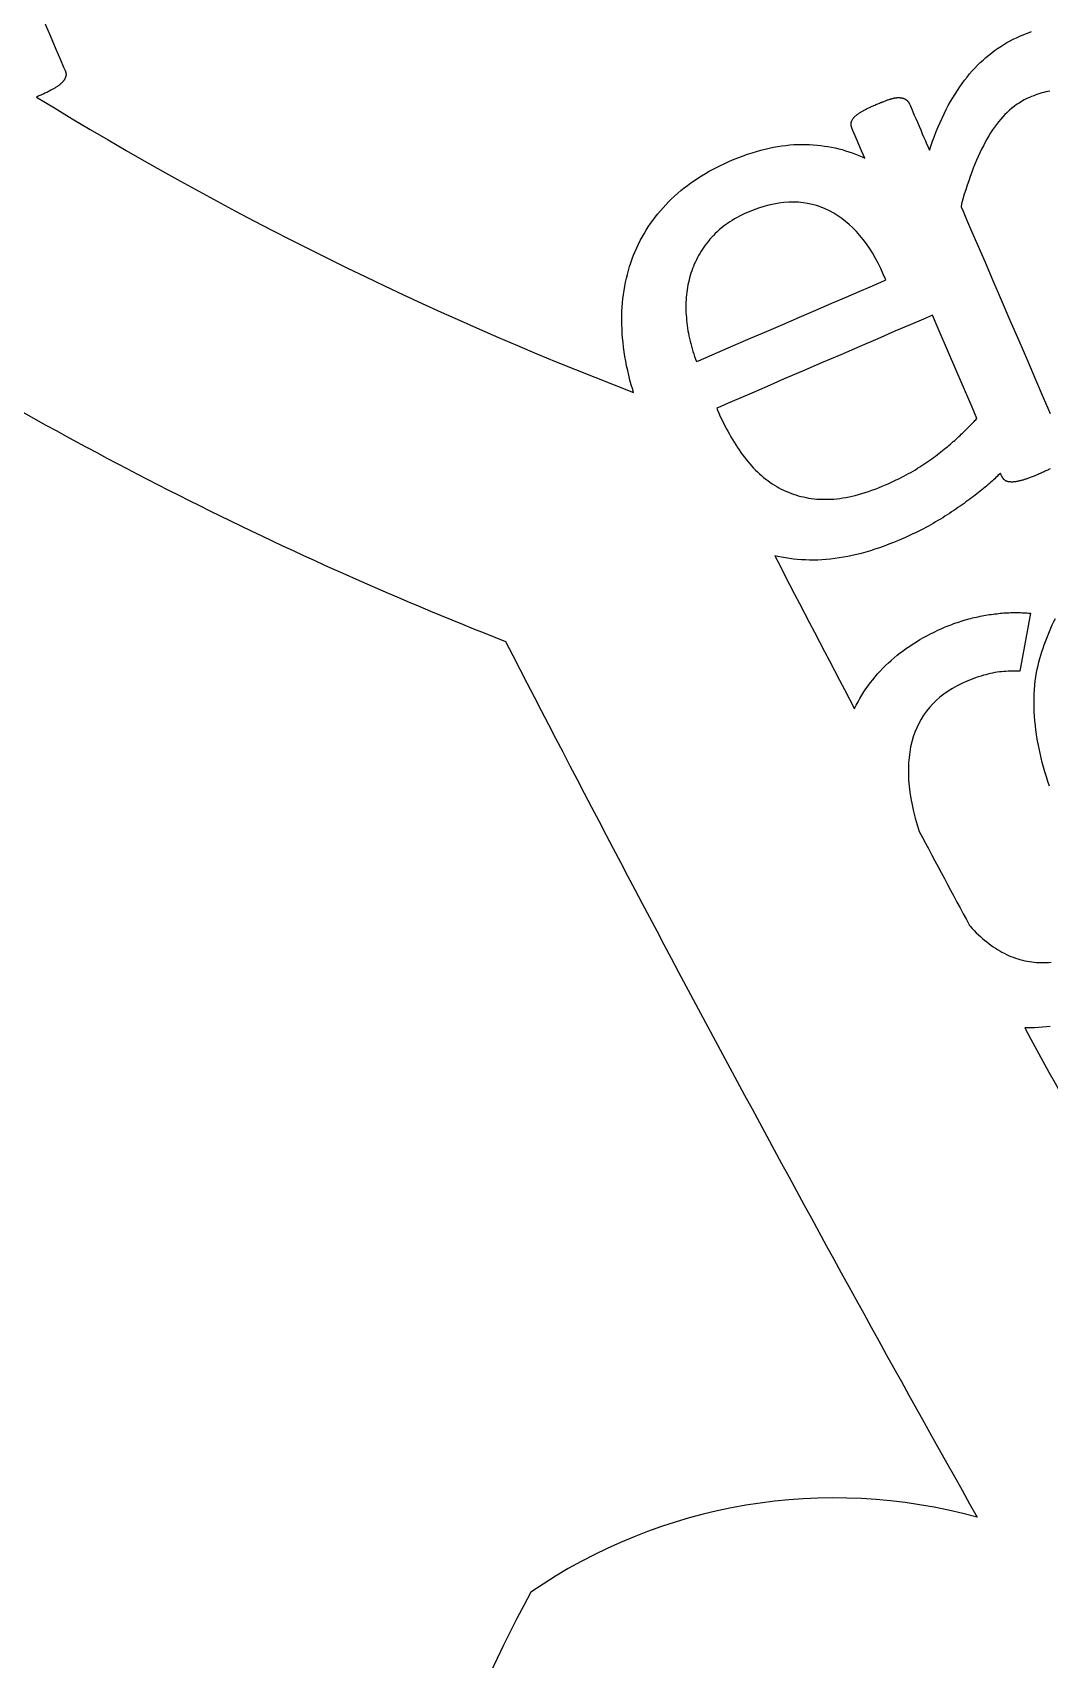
# Model space of a CAD drawing. Header units: millimetres. Extents: x 47 to 159, y 49 to 299.
# Drawn here: x 94.85 to 108.54, y 206.21 to 228.12 of the extents above; entities that cross this region are included whole.
import ezdxf

# ---------------------------------------------------------------- set-up
doc = ezdxf.new("R2010")
doc.units = ezdxf.units.MM

# ---------------------------------------------------------------- blocks, each defined once
blk = doc.blocks.new('angel 01')
for points in [[(-30.308, 175.62, 0.04769), (-21.444, 171.117, 0.009521), (-15.093, 159.325, 0.221432), (-21.106, 158.315, 0.085637), (-23.128, 152.29, 0.107046)], [(-14.112, 173.443), (-14.122, 173.438), (-14.133, 173.432), (-14.145, 173.426), (-14.156, 173.421), (-14.168, 173.415), (-14.18, 173.409), (-14.193, 173.403), (-14.206, 173.397), (-14.219, 173.391), (-14.233, 173.385), (-14.247, 173.379), (-14.261, 173.373), (-14.275, 173.367), (-14.289, 173.361), (-14.302, 173.355), (-14.316, 173.35), (-14.329, 173.344), (-14.342, 173.339), (-14.354, 173.334), (-14.367, 173.329), (-14.379, 173.325), (-14.391, 173.32), (-14.402, 173.316), (-14.414, 173.312), (-14.425, 173.308), (-14.436, 173.304), (-14.447, 173.301), (-14.457, 173.297), (-14.467, 173.294), (-14.477, 173.291), (-14.487, 173.288), (-14.497, 173.286), (-14.506, 173.283), (-14.515, 173.281), (-14.525, 173.279), (-14.533, 173.277), (-14.542, 173.275), (-14.551, 173.273), (-14.559, 173.271), (-14.567, 173.27), (-14.575, 173.269), (-14.583, 173.268), (-14.59, 173.267), (-14.598, 173.266), (-14.605, 173.265), (-14.612, 173.265), (-14.619, 173.264), (-14.626, 173.264), (-14.632, 173.264), (-14.638, 173.264), (-14.645, 173.265), (-14.651, 173.265), (-14.656, 173.265), (-14.662, 173.266), (-14.667, 173.267), (-14.673, 173.268), (-14.678, 173.269), (-14.683, 173.27), (-14.687, 173.271), (-14.692, 173.273), (-14.696, 173.274), (-14.701, 173.276), (-14.705, 173.278), (-14.709, 173.28), (-14.712, 173.282), (-14.716, 173.284), (-14.719, 173.286), (-14.722, 173.289), (-14.726, 173.292), (-14.729, 173.294), (-14.732, 173.297), (-14.735, 173.3), (-14.738, 173.304), (-14.741, 173.307), (-14.743, 173.31), (-14.746, 173.314), (-14.749, 173.318), (-14.751, 173.321), (-14.754, 173.325), (-14.756, 173.329), (-14.758, 173.334), (-14.76, 173.338), (-14.762, 173.343), (-14.765, 173.347), (-14.781, 173.386), (-14.781, 173.385), (-14.796, 173.371), (-14.811, 173.356), (-14.826, 173.34), (-14.842, 173.325), (-14.859, 173.309), (-14.876, 173.293), (-14.893, 173.277), (-14.911, 173.261), (-14.93, 173.245), (-14.949, 173.228), (-14.969, 173.211), (-14.989, 173.194), (-15.01, 173.177), (-15.031, 173.159), (-15.053, 173.142), (-15.075, 173.124), (-15.098, 173.106), (-15.121, 173.088), (-15.145, 173.07), (-15.169, 173.051), (-15.194, 173.033), (-15.219, 173.014), (-15.245, 172.996), (-15.271, 172.977), (-15.298, 172.958), (-15.325, 172.939), (-15.353, 172.92), (-15.381, 172.901), (-15.409, 172.882), (-15.438, 172.862), (-15.468, 172.843), (-15.498, 172.823), (-15.528, 172.804), (-15.559, 172.784), (-15.59, 172.765), (-15.622, 172.746), (-15.654, 172.727), (-15.686, 172.708), (-15.719, 172.689), (-15.752, 172.671), (-15.786, 172.653), (-15.819, 172.635), (-15.854, 172.617), (-15.888, 172.6), (-15.923, 172.582), (-15.959, 172.565), (-15.995, 172.548), (-16.031, 172.532), (-16.067, 172.515), (-16.104, 172.499), (-16.154, 172.477), (-16.219, 172.451), (-16.282, 172.426), (-16.346, 172.402), (-16.409, 172.38), (-16.471, 172.359), (-16.533, 172.339), (-16.595, 172.321), (-16.656, 172.304), (-16.716, 172.289), (-16.776, 172.275), (-16.836, 172.263), (-16.895, 172.252), (-16.954, 172.242), (-17.012, 172.234), (-17.07, 172.227), (-17.127, 172.221), (-17.184, 172.217), (-17.24, 172.214), (-17.296, 172.213), (-17.352, 172.213), (-17.407, 172.215), (-17.462, 172.217), (-17.516, 172.221), (-17.569, 172.227), (-17.623, 172.234), (-17.676, 172.242), (-17.728, 172.251), (-17.78, 172.262), (-17.82, 172.272, 0.001669), (-16.747, 170.212), (-16.746, 170.215), (-16.723, 170.261), (-16.699, 170.307), (-16.674, 170.351), (-16.648, 170.395), (-16.621, 170.438), (-16.593, 170.481), (-16.563, 170.522), (-16.533, 170.563), (-16.501, 170.603), (-16.469, 170.643), (-16.435, 170.681), (-16.4, 170.719), (-16.364, 170.757), (-16.327, 170.793), (-16.29, 170.829), (-16.251, 170.863), (-16.211, 170.898), (-16.171, 170.931), (-16.13, 170.963), (-16.088, 170.995), (-16.045, 171.026), (-16.002, 171.056), (-15.957, 171.086), (-15.912, 171.114), (-15.866, 171.142), (-15.819, 171.169), (-15.771, 171.195), (-15.723, 171.221), (-15.673, 171.245), (-15.623, 171.269), (-15.572, 171.292), (-15.535, 171.308), (-15.51, 171.319), (-15.485, 171.329), (-15.46, 171.339), (-15.435, 171.348), (-15.409, 171.358), (-15.384, 171.367), (-15.359, 171.375), (-15.334, 171.384), (-15.308, 171.392), (-15.283, 171.4), (-15.258, 171.407), (-15.232, 171.414), (-15.207, 171.421), (-15.181, 171.428), (-15.156, 171.434), (-15.13, 171.44), (-15.105, 171.446), (-15.079, 171.451), (-15.054, 171.457), (-15.029, 171.462), (-15.004, 171.466), (-14.979, 171.471), (-14.954, 171.475), (-14.929, 171.479), (-14.905, 171.482), (-14.88, 171.486), (-14.856, 171.489), (-14.832, 171.492), (-14.808, 171.495), (-14.784, 171.497), (-14.76, 171.499), (-14.737, 171.501), (-14.713, 171.503), (-14.69, 171.504), (-14.667, 171.505), (-14.644, 171.506), (-14.621, 171.507), (-14.598, 171.507), (-14.576, 171.507), (-14.554, 171.507), (-14.532, 171.507), (-14.51, 171.506), (-14.488, 171.505), (-14.467, 171.504), (-14.446, 171.503), (-14.425, 171.502), (-14.404, 171.5), (-14.383, 171.498), (-14.375, 171.497), (-14.518, 170.716), (-14.539, 170.717), (-14.567, 170.717), (-14.594, 170.717), (-14.622, 170.717), (-14.65, 170.717), (-14.679, 170.716), (-14.707, 170.715), (-14.737, 170.713), (-14.766, 170.71), (-14.796, 170.707), (-14.826, 170.703), (-14.856, 170.698), (-14.887, 170.692), (-14.917, 170.686), (-14.949, 170.678), (-14.98, 170.67), (-15.011, 170.662), (-15.043, 170.652), (-15.076, 170.642), (-15.108, 170.631), (-15.141, 170.619), (-15.174, 170.607), (-15.207, 170.594), (-15.241, 170.58), (-15.301, 170.553), (-15.366, 170.52), (-15.428, 170.485), (-15.487, 170.448), (-15.543, 170.409), (-15.596, 170.367), (-15.646, 170.324), (-15.693, 170.278), (-15.737, 170.23), (-15.777, 170.18), (-15.815, 170.127), (-15.849, 170.072), (-15.88, 170.015), (-15.908, 169.956), (-15.933, 169.895), (-15.955, 169.832), (-15.974, 169.766), (-15.99, 169.698), (-16.003, 169.628), (-16.012, 169.556), (-16.018, 169.483), (-16.021, 169.407), (-16.021, 169.33), (-16.017, 169.251), (-16.01, 169.171), (-16, 169.088), (-15.987, 169.004), (-15.971, 168.918), (-15.951, 168.83), (-15.928, 168.74), (-15.902, 168.648), (-15.874, 168.559, 0.001031), (-15.197, 167.293), (-15.188, 167.282), (-15.161, 167.253), (-15.133, 167.224), (-15.106, 167.196), (-15.078, 167.169), (-15.051, 167.143), (-15.023, 167.118), (-14.994, 167.094), (-14.966, 167.071), (-14.937, 167.049), (-14.909, 167.027), (-14.88, 167.007), (-14.85, 166.988), (-14.821, 166.969), (-14.791, 166.951), (-14.762, 166.935), (-14.732, 166.919), (-14.701, 166.904), (-14.671, 166.89), (-14.641, 166.877), (-14.61, 166.865), (-14.579, 166.854), (-14.549, 166.844), (-14.518, 166.834), (-14.486, 166.826), (-14.455, 166.819), (-14.423, 166.812), (-14.392, 166.807), (-14.36, 166.802), (-14.328, 166.799), (-14.296, 166.796), (-14.263, 166.794), (-14.231, 166.794), (-14.198, 166.794), (-14.166, 166.795), (-14.133, 166.797), (-14.1, 166.799)], [(-14.12, 169.168), (-14.142, 169.232), (-14.163, 169.296), (-14.183, 169.36), (-14.201, 169.424), (-14.218, 169.487), (-14.234, 169.55), (-14.248, 169.613), (-14.262, 169.676), (-14.274, 169.739), (-14.285, 169.802), (-14.295, 169.864), (-14.304, 169.926), (-14.311, 169.988), (-14.317, 170.05), (-14.322, 170.111), (-14.325, 170.172), (-14.327, 170.233), (-14.328, 170.293), (-14.328, 170.352), (-14.326, 170.411), (-14.322, 170.47), (-14.318, 170.528), (-14.312, 170.586), (-14.304, 170.643), (-14.296, 170.699, -0.064172), (-14.041, 171.429)], [(-27.67, 179.492), (-27.577, 179.277), (-27.499, 179.094), (-27.437, 178.951), (-27.394, 178.853), (-27.375, 178.808), (-27.373, 178.802), (-27.371, 178.798), (-27.369, 178.793), (-27.368, 178.788), (-27.366, 178.784), (-27.365, 178.779), (-27.364, 178.775), (-27.364, 178.77), (-27.363, 178.766), (-27.362, 178.761), (-27.362, 178.757), (-27.362, 178.753), (-27.362, 178.748), (-27.362, 178.744), (-27.363, 178.74), (-27.363, 178.735), (-27.364, 178.731), (-27.365, 178.727), (-27.366, 178.723), (-27.367, 178.719), (-27.368, 178.714), (-27.37, 178.71), (-27.372, 178.706), (-27.373, 178.701), (-27.376, 178.697), (-27.378, 178.693), (-27.38, 178.688), (-27.383, 178.684), (-27.386, 178.679), (-27.389, 178.675), (-27.392, 178.67), (-27.396, 178.666), (-27.399, 178.661), (-27.403, 178.657), (-27.407, 178.652), (-27.411, 178.648), (-27.416, 178.643), (-27.42, 178.639), (-27.425, 178.634), (-27.43, 178.629), (-27.436, 178.624), (-27.441, 178.62), (-27.447, 178.615), (-27.453, 178.61), (-27.46, 178.605), (-27.467, 178.6), (-27.474, 178.595), (-27.481, 178.59), (-27.488, 178.585), (-27.496, 178.58), (-27.504, 178.575), (-27.512, 178.57), (-27.521, 178.565), (-27.529, 178.56), (-27.538, 178.555), (-27.548, 178.549), (-27.558, 178.544), (-27.568, 178.539), (-27.578, 178.533), (-27.589, 178.528), (-27.6, 178.522), (-27.611, 178.516), (-27.622, 178.511), (-27.634, 178.505), (-27.647, 178.499), (-27.659, 178.493), (-27.672, 178.487), (-27.685, 178.481), (-27.699, 178.475), (-27.713, 178.469), (-27.727, 178.463), (-27.741, 178.457), (-27.755, 178.451), (-27.759, 178.449, 0.046346), (-19.72, 174.47), (-19.732, 174.509), (-19.751, 174.574), (-19.769, 174.638), (-19.785, 174.702), (-19.8, 174.766), (-19.814, 174.83), (-19.826, 174.893), (-19.837, 174.956), (-19.847, 175.018), (-19.855, 175.081), (-19.863, 175.142), (-19.868, 175.204), (-19.873, 175.265), (-19.876, 175.325), (-19.878, 175.385), (-19.879, 175.444), (-19.879, 175.503), (-19.877, 175.561), (-19.874, 175.619), (-19.87, 175.676), (-19.864, 175.733), (-19.857, 175.789), (-19.849, 175.845), (-19.84, 175.9), (-19.829, 175.954), (-19.817, 176.008), (-19.804, 176.061), (-19.79, 176.114), (-19.774, 176.167), (-19.757, 176.218), (-19.739, 176.269), (-19.72, 176.32), (-19.699, 176.369), (-19.678, 176.418), (-19.655, 176.467), (-19.631, 176.515), (-19.606, 176.562), (-19.579, 176.608), (-19.551, 176.654), (-19.523, 176.699), (-19.493, 176.744), (-19.461, 176.788), (-19.429, 176.831), (-19.395, 176.874), (-19.36, 176.916), (-19.324, 176.957), (-19.287, 176.997), (-19.249, 177.037), (-19.21, 177.077), (-19.169, 177.115), (-19.127, 177.152), (-19.085, 177.189), (-19.041, 177.224), (-18.996, 177.259), (-18.95, 177.293), (-18.902, 177.326), (-18.854, 177.358), (-18.805, 177.389), (-18.754, 177.42), (-18.702, 177.449), (-18.65, 177.478), (-18.596, 177.506), (-18.541, 177.533), (-18.485, 177.559), (-18.427, 177.584), (-18.366, 177.61), (-18.305, 177.635), (-18.244, 177.657), (-18.185, 177.678), (-18.125, 177.698), (-18.067, 177.716), (-18.008, 177.732), (-17.951, 177.747), (-17.894, 177.761), (-17.837, 177.772), (-17.781, 177.783), (-17.726, 177.791), (-17.671, 177.798), (-17.616, 177.804), (-17.563, 177.808), (-17.509, 177.81), (-17.457, 177.811), (-17.404, 177.811), (-17.353, 177.809), (-17.302, 177.806), (-17.251, 177.801), (-17.201, 177.796), (-17.152, 177.789), (-17.103, 177.782), (-17.055, 177.773), (-17.007, 177.763), (-16.959, 177.752), (-16.913, 177.74), (-16.866, 177.726), (-16.821, 177.712), (-16.776, 177.696), (-16.731, 177.679), (-16.687, 177.662), (-16.643, 177.643), (-16.608, 177.626), (-16.65, 177.723), (-16.724, 177.895), (-16.767, 177.996), (-16.778, 178.02), (-16.779, 178.024), (-16.781, 178.029), (-16.783, 178.033), (-16.784, 178.038), (-16.786, 178.042), (-16.787, 178.047), (-16.788, 178.051), (-16.789, 178.056), (-16.79, 178.06), (-16.791, 178.064), (-16.791, 178.068), (-16.792, 178.073), (-16.792, 178.077), (-16.792, 178.081), (-16.792, 178.085), (-16.792, 178.089), (-16.792, 178.093), (-16.792, 178.097), (-16.791, 178.101), (-16.79, 178.105), (-16.789, 178.109), (-16.788, 178.113), (-16.787, 178.118), (-16.785, 178.122), (-16.783, 178.126), (-16.781, 178.13), (-16.779, 178.135), (-16.776, 178.139), (-16.774, 178.144), (-16.771, 178.148), (-16.768, 178.153), (-16.764, 178.158), (-16.761, 178.163), (-16.757, 178.167), (-16.753, 178.172), (-16.749, 178.177), (-16.745, 178.182), (-16.74, 178.187), (-16.736, 178.191), (-16.731, 178.196), (-16.725, 178.201), (-16.72, 178.206), (-16.714, 178.21), (-16.709, 178.215), (-16.703, 178.22), (-16.697, 178.224), (-16.69, 178.229), (-16.684, 178.233), (-16.677, 178.238), (-16.67, 178.242), (-16.663, 178.247), (-16.655, 178.251), (-16.648, 178.256), (-16.64, 178.26), (-16.631, 178.265), (-16.623, 178.269), (-16.614, 178.274), (-16.605, 178.278), (-16.596, 178.283), (-16.586, 178.288), (-16.576, 178.293), (-16.565, 178.298), (-16.555, 178.303), (-16.544, 178.308), (-16.532, 178.314), (-16.521, 178.319), (-16.509, 178.324), (-16.496, 178.33), (-16.484, 178.335), (-16.471, 178.341), (-16.458, 178.347), (-16.445, 178.352), (-16.432, 178.358), (-16.42, 178.363), (-16.408, 178.368), (-16.396, 178.373), (-16.385, 178.377), (-16.373, 178.382), (-16.362, 178.386), (-16.351, 178.39), (-16.341, 178.394), (-16.33, 178.398), (-16.32, 178.402), (-16.31, 178.406), (-16.3, 178.409), (-16.291, 178.412), (-16.281, 178.416), (-16.272, 178.419), (-16.263, 178.421), (-16.255, 178.424), (-16.246, 178.426), (-16.238, 178.429), (-16.229, 178.431), (-16.221, 178.433), (-16.214, 178.434), (-16.206, 178.436), (-16.198, 178.437), (-16.191, 178.438), (-16.184, 178.439), (-16.177, 178.44), (-16.17, 178.441), (-16.163, 178.441), (-16.157, 178.441), (-16.15, 178.441), (-16.144, 178.441), (-16.138, 178.441), (-16.132, 178.44), (-16.127, 178.439), (-16.121, 178.439), (-16.116, 178.438), (-16.11, 178.437), (-16.105, 178.436), (-16.1, 178.434), (-16.095, 178.433), (-16.091, 178.432), (-16.086, 178.43), (-16.082, 178.429), (-16.077, 178.427), (-16.073, 178.425), (-16.069, 178.423), (-16.065, 178.422), (-16.061, 178.42), (-16.058, 178.417), (-16.054, 178.415), (-16.051, 178.413), (-16.047, 178.41), (-16.044, 178.408), (-16.041, 178.405), (-16.038, 178.402), (-16.035, 178.399), (-16.032, 178.396), (-16.029, 178.393), (-16.026, 178.39), (-16.023, 178.386), (-16.021, 178.382), (-16.018, 178.379), (-16.016, 178.375), (-16.013, 178.371), (-16.011, 178.367), (-16.009, 178.362), (-16.006, 178.358), (-16.004, 178.353), (-16.003, 178.349), (-15.997, 178.337), (-15.988, 178.315), (-15.975, 178.285), (-15.959, 178.248), (-15.941, 178.206), (-15.92, 178.159), (-15.899, 178.109), (-15.877, 178.057), (-15.854, 178.006), (-15.833, 177.955), (-15.812, 177.906), (-15.792, 177.861), (-15.775, 177.82), (-15.76, 177.786), (-15.749, 177.76), (-15.741, 177.742), (-15.738, 177.734), (-15.719, 177.789), (-15.695, 177.855), (-15.671, 177.92), (-15.646, 177.984), (-15.62, 178.046), (-15.594, 178.107), (-15.567, 178.166), (-15.54, 178.224), (-15.511, 178.28), (-15.483, 178.334), (-15.453, 178.388), (-15.423, 178.439), (-15.393, 178.489), (-15.361, 178.538), (-15.33, 178.585), (-15.297, 178.631), (-15.264, 178.675), (-15.23, 178.718), (-15.196, 178.759), (-15.161, 178.8), (-15.125, 178.838), (-15.089, 178.876), (-15.053, 178.912), (-15.015, 178.947), (-14.977, 178.981), (-14.939, 179.013), (-14.899, 179.044), (-14.86, 179.074), (-14.819, 179.103), (-14.778, 179.13), (-14.737, 179.156), (-14.695, 179.181), (-14.652, 179.205), (-14.608, 179.227), (-14.564, 179.248), (-14.519, 179.268), (-14.466, 179.29), (-14.415, 179.31), (-14.364, 179.329)], [(-14.11, 165.935), (-14.163, 165.928), (-14.216, 165.922), (-14.269, 165.918), (-14.321, 165.915), (-14.373, 165.913), (-14.424, 165.913), (-14.452, 165.913, 0.003898), (-11.826, 161.166, -0.667121), (-16.091, 155.71, 0.161011)]]:
    blk.add_lwpolyline(points, format="xyb")
blk.add_lwpolyline([(-14.115, 178.529), (-14.142, 178.524), (-14.169, 178.518), (-14.196, 178.511), (-14.223, 178.504), (-14.251, 178.496), (-14.278, 178.487), (-14.306, 178.477), (-14.333, 178.467), (-14.361, 178.456), (-14.391, 178.443), (-14.426, 178.427), (-14.462, 178.409), (-14.496, 178.389), (-14.53, 178.368), (-14.563, 178.346), (-14.595, 178.322), (-14.627, 178.297), (-14.659, 178.27), (-14.689, 178.242), (-14.72, 178.213), (-14.749, 178.182), (-14.778, 178.149), (-14.806, 178.116), (-14.834, 178.08), (-14.861, 178.044), (-14.887, 178.006), (-14.913, 177.966), (-14.938, 177.925), (-14.963, 177.882), (-14.987, 177.839), (-15.011, 177.793), (-15.035, 177.747), (-15.058, 177.698), (-15.081, 177.649), (-15.103, 177.598), (-15.125, 177.546), (-15.147, 177.492), (-15.168, 177.436), (-15.189, 177.38), (-15.209, 177.322), (-15.23, 177.262), (-15.249, 177.201), (-15.269, 177.139), (-15.288, 177.075), (-15.306, 177.01), (-15.31, 176.971), (-15.284, 176.91), (-15.236, 176.798), (-15.169, 176.642), (-15.085, 176.449), (-14.989, 176.226), (-14.883, 175.98), (-14.77, 175.717), (-14.653, 175.445), (-14.535, 175.171), (-14.419, 174.901), (-14.307, 174.643), (-14.204, 174.402), (-14.111, 174.187)])
for points in [[(-16.325, 175.985), (-16.358, 176.064), (-16.393, 176.14), (-16.428, 176.212), (-16.466, 176.282), (-16.505, 176.349), (-16.545, 176.412), (-16.586, 176.473), (-16.63, 176.531), (-16.674, 176.586), (-16.72, 176.637), (-16.767, 176.686), (-16.816, 176.732), (-16.866, 176.774), (-16.918, 176.814), (-16.971, 176.851), (-17.026, 176.884), (-17.081, 176.915), (-17.139, 176.942), (-17.197, 176.966), (-17.256, 176.986), (-17.316, 177.003), (-17.377, 177.016), (-17.439, 177.026), (-17.502, 177.032), (-17.566, 177.034), (-17.63, 177.033), (-17.696, 177.028), (-17.763, 177.02), (-17.831, 177.008), (-17.9, 176.993), (-17.969, 176.974), (-18.04, 176.951), (-18.112, 176.925), (-18.185, 176.895), (-18.222, 176.879), (-18.258, 176.862), (-18.293, 176.844), (-18.327, 176.826), (-18.361, 176.807), (-18.393, 176.788), (-18.425, 176.768), (-18.456, 176.747), (-18.485, 176.726), (-18.514, 176.704), (-18.542, 176.682), (-18.57, 176.659), (-18.596, 176.635), (-18.621, 176.611), (-18.646, 176.586), (-18.669, 176.561), (-18.692, 176.535), (-18.714, 176.509), (-18.735, 176.482), (-18.755, 176.455), (-18.774, 176.428), (-18.793, 176.4), (-18.811, 176.372), (-18.828, 176.344), (-18.845, 176.315), (-18.86, 176.287), (-18.875, 176.258), (-18.889, 176.228), (-18.903, 176.198), (-18.915, 176.168), (-18.927, 176.138), (-18.938, 176.107), (-18.948, 176.076), (-18.957, 176.045), (-18.966, 176.014), (-18.974, 175.982), (-18.982, 175.95), (-18.988, 175.918), (-18.994, 175.885), (-18.999, 175.852), (-19.004, 175.82), (-19.008, 175.786), (-19.011, 175.753), (-19.013, 175.719), (-19.015, 175.686), (-19.016, 175.652), (-19.016, 175.617), (-19.016, 175.583), (-19.015, 175.548), (-19.013, 175.513), (-19.01, 175.478), (-19.007, 175.442), (-19.004, 175.407), (-18.999, 175.372), (-18.994, 175.337), (-18.989, 175.302), (-18.982, 175.267), (-18.975, 175.232), (-18.968, 175.197), (-18.96, 175.163), (-18.951, 175.128), (-18.942, 175.093), (-18.932, 175.059), (-18.922, 175.024), (-18.911, 174.99), (-18.899, 174.956), (-18.887, 174.921), (-18.874, 174.887), (-18.848, 174.898), (-18.776, 174.929), (-18.664, 174.978), (-18.517, 175.041), (-18.342, 175.116), (-18.145, 175.201), (-17.933, 175.293), (-17.712, 175.388), (-17.487, 175.485), (-17.265, 175.58), (-17.053, 175.672), (-16.857, 175.756), (-16.682, 175.832), (-16.535, 175.895), (-16.422, 175.943), (-16.35, 175.974)], [(-15.697, 175.511), (-15.818, 175.459), (-15.995, 175.383), (-16.201, 175.294), (-16.43, 175.195), (-16.676, 175.089), (-16.932, 174.979), (-17.191, 174.868), (-17.446, 174.758), (-17.692, 174.652), (-17.922, 174.553), (-18.129, 174.463), (-18.307, 174.387), (-18.448, 174.326), (-18.548, 174.283), (-18.598, 174.261), (-18.592, 174.234), (-18.573, 174.191), (-18.553, 174.149), (-18.534, 174.107), (-18.514, 174.066), (-18.493, 174.026), (-18.473, 173.987), (-18.452, 173.948), (-18.431, 173.91), (-18.41, 173.872), (-18.388, 173.836), (-18.366, 173.8), (-18.344, 173.765), (-18.321, 173.73), (-18.298, 173.696), (-18.275, 173.663), (-18.252, 173.631), (-18.228, 173.599), (-18.204, 173.568), (-18.18, 173.538), (-18.155, 173.509), (-18.13, 173.48), (-18.104, 173.453), (-18.078, 173.426), (-18.052, 173.4), (-18.025, 173.375), (-17.997, 173.351), (-17.97, 173.327), (-17.941, 173.305), (-17.913, 173.283), (-17.884, 173.262), (-17.854, 173.242), (-17.825, 173.223), (-17.794, 173.205), (-17.764, 173.187), (-17.733, 173.17), (-17.701, 173.155), (-17.669, 173.14), (-17.637, 173.126), (-17.604, 173.113), (-17.571, 173.101), (-17.537, 173.09), (-17.503, 173.08), (-17.469, 173.071), (-17.434, 173.063), (-17.399, 173.055), (-17.364, 173.049), (-17.328, 173.044), (-17.291, 173.039), (-17.254, 173.036), (-17.217, 173.034), (-17.18, 173.032), (-17.141, 173.032), (-17.103, 173.032), (-17.064, 173.033), (-17.025, 173.036), (-16.985, 173.04), (-16.944, 173.044), (-16.903, 173.05), (-16.862, 173.057), (-16.82, 173.065), (-16.778, 173.075), (-16.735, 173.085), (-16.691, 173.096), (-16.648, 173.109), (-16.603, 173.123), (-16.558, 173.137), (-16.513, 173.153), (-16.467, 173.17), (-16.421, 173.188), (-16.374, 173.207), (-16.33, 173.226), (-16.293, 173.242), (-16.257, 173.259), (-16.221, 173.275), (-16.186, 173.292), (-16.151, 173.309), (-16.117, 173.326), (-16.084, 173.343), (-16.051, 173.36), (-16.019, 173.378), (-15.988, 173.395), (-15.957, 173.413), (-15.927, 173.431), (-15.897, 173.449), (-15.868, 173.467), (-15.839, 173.485), (-15.811, 173.504), (-15.784, 173.522), (-15.758, 173.541), (-15.731, 173.56), (-15.706, 173.578), (-15.681, 173.597), (-15.656, 173.615), (-15.632, 173.633), (-15.608, 173.651), (-15.585, 173.669), (-15.562, 173.687), (-15.539, 173.705), (-15.518, 173.723), (-15.496, 173.74), (-15.475, 173.758), (-15.455, 173.775), (-15.435, 173.792), (-15.416, 173.809), (-15.397, 173.826), (-15.378, 173.843), (-15.36, 173.86), (-15.343, 173.876), (-15.325, 173.892), (-15.308, 173.908), (-15.292, 173.924), (-15.276, 173.939), (-15.26, 173.955), (-15.245, 173.969), (-15.23, 173.984), (-15.216, 173.998), (-15.202, 174.012), (-15.188, 174.026), (-15.175, 174.04), (-15.162, 174.053), (-15.149, 174.066), (-15.137, 174.079), (-15.125, 174.091), (-15.114, 174.104), (-15.103, 174.115), (-15.098, 174.121), (-15.164, 174.274), (-15.31, 174.612), (-15.467, 174.978), (-15.633, 175.362)]]:
    blk.add_lwpolyline(points, close=True)

msp = doc.modelspace()

# ---------------------------------------------------------------- block references
msp.add_blockref('angel 01', (122.661, 48.801))

doc.saveas('drawing.dxf')
